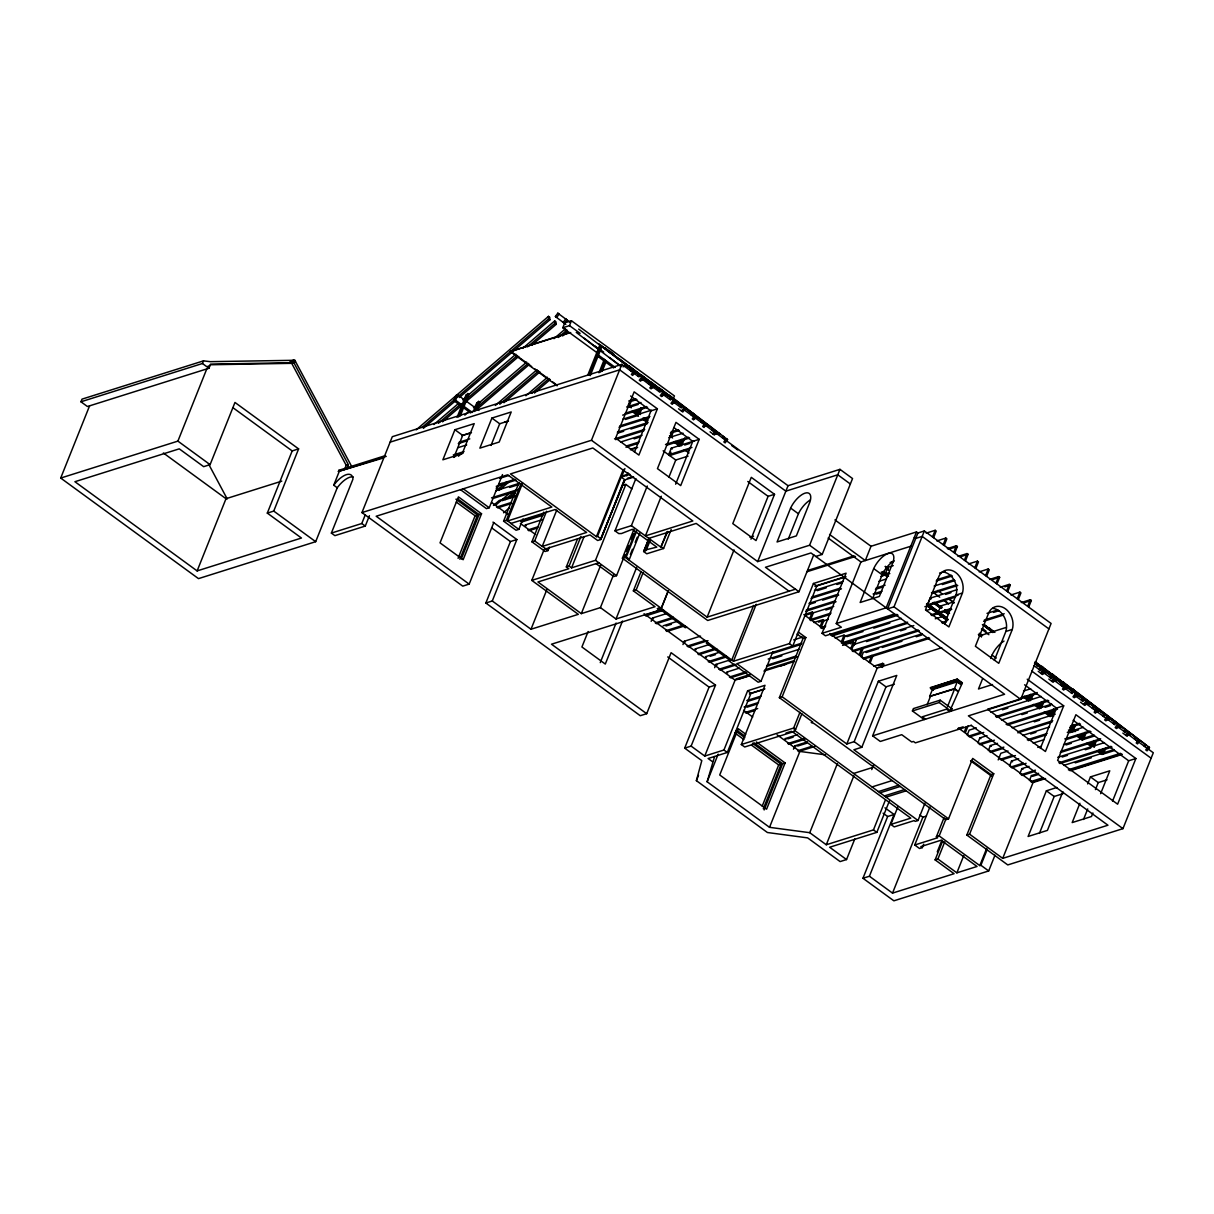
<?xml version="1.0" encoding="UTF-8"?>
<svg xmlns="http://www.w3.org/2000/svg" width="1214" height="1214" viewBox="0 0 1214 1214"><rect width="100%" height="100%" fill="white"/><g stroke="black" fill="none" stroke-linecap="round" stroke-linejoin="round"><path stroke-width="1.5" d="M854.777 838.98L846.537 859.558L840.103 861.576L807.644 837.888L767.415 832.516L696.381 780.663L701.798 760.632L684.681 748.128L709.082 687.124L715.516 685.106L671.099 652.692L646.698 713.695L640.264 715.714L485.843 603.009L510.426 541.565L516.861 539.532L492.99 522.111M885.294 800.284L873.458 829.906L826.279 844.762L809.753 832.698L769.524 827.326L707.125 781.77L714.606 756.565M295.488 361.544L293.864 362.667L210.568 364.124L208.929 368.252L87.438 406.523L80.943 401.788L82.006 399.133L203.497 360.862L210.25 361.666L294.82 360.285L351.696 466.495M353.274 476.935A18.559 8.058 -53.9 0 0 337.249 487.755L315.686 541.687L198.489 578.623L60.7 478.058L89.578 405.855M80.943 401.788L202.435 363.502L203.497 360.862M60.7 478.058L177.897 441.122L206.775 368.919M210.098 464.628L234.97 402.456L298.614 448.892L273.742 511.079L267.308 513.112L301.451 538.03L197.123 570.914L74.919 481.715L179.262 448.846L203.664 466.662L210.098 464.628L177.897 441.122M197.123 570.914L226.001 498.711L281.769 481.139M267.308 513.112L292.179 450.925L298.614 448.892M383.351 457.982L338.403 471.472L338.873 470.288L384.944 455.766M337.249 487.755L333.744 485.205L339.525 470.759L338.873 470.288M344.564 469.484L346.218 465.357L291.724 363.335L210.326 364.761M347.25 467.436L348.357 464.689L293.864 362.667L293.545 360.209L289.979 361.332M369.42 515.722L365.293 526.057L334.882 535.647L331.376 533.083L352.94 479.151A18.559 8.058 -53.9 0 0 333.744 485.205M493.749 522.657L469.165 584.116L462.731 586.134L361.954 512.581L392.304 436.691L621.811 364.382L638.959 376.886L639.596 375.308L638.549 374.549L637.927 376.128M331.376 533.083L361.787 523.507L365.232 514.888M470.683 412.957L453.93 400.726L456.039 395.415L457.648 394.914L478.999 410.484M453.93 400.726L455.538 400.21L457.648 394.914M457.056 417.373L465.903 395.248L467.906 393.533L468.938 394.292L460.227 416.099M458.513 417.024L467.906 393.533M454.901 429.726L442.882 459.787L462.185 453.702L474.204 423.64L454.901 429.726L462.686 435.416L471.472 432.654M454.006 457.117L462.686 435.416M473.278 411.622L476.692 403.109L478.68 401.409L479.727 402.168L476.374 410.544M474.659 411.47L478.68 401.409M557.18 385.809L510.305 351.59L569.108 332.666M491.898 418.071L479.879 448.133L499.182 442.048L511.2 411.986L491.898 418.071L499.698 423.747L508.469 420.985M491.002 445.462L499.698 423.747M458.073 558.349L475.099 515.783L481.533 513.75L458.422 496.875L440.029 542.855L463.141 559.73L481.533 513.75M459.863 559.275L477.572 515.009L455.903 499.182M461.366 558.804L479.075 514.539L457.405 498.711M460.485 489.682L486.45 508.636L489.242 507.756L502.505 474.583M597.637 353.168L562.795 327.75L564.753 322.863L571.445 320.754L674.423 395.916L673.117 399.178M562.795 327.75L569.487 325.64L571.445 320.754M523.037 518.894L518.848 529.365L516.056 530.245L503.598 521.155L518.955 482.747M503.598 521.155L506.375 520.275L521.049 483.612M506.375 520.275L507.422 521.034L522.597 483.081M485.843 603.009L492.277 600.976L516.861 539.532M587.682 375.399L599.746 345.201L601.795 346.734L598.487 355.171L596.878 355.672L613.647 367.918M589.185 374.898L600.763 345.975L599.746 345.201M590.232 375.657L597.713 356.946M598.957 372.789L604.314 359.374M549.335 547.119L547.939 550.61L545.147 551.49L531.899 541.808L543.781 512.141M600.505 372.167L605.27 360.255M602.235 371.226L606.317 361.013M531.899 541.808L534.691 540.943L546.558 511.261M534.691 540.943L542.218 546.437L556.71 510.214M492.277 600.976L531.004 629.247L578.304 614.345L531.778 580.398L544.206 549.35M361.954 512.581L591.461 440.272L621.811 364.382M630.005 370.346L630.627 368.768L626.545 365.642L622.949 366.78M631.037 371.105L631.675 369.526L630.627 368.768M531.004 629.247L546.877 589.579M630.157 400.408L628.108 405.506L631.31 407.843M629.156 406.265L631.872 399.467M531.778 580.398L568.789 568.729L566.316 566.938L577.485 539.001M566.316 566.938L569.108 566.058L580.975 536.376M569.108 566.058L571.566 567.849L583.995 536.816M648.443 383.806L649.065 382.228L650.112 382.987L649.475 384.565M638.473 410.302L637.138 413.655L638.64 413.185L640.673 408.086M639.672 413.944L641.72 408.845M661.281 496.238L645.408 535.905L692.815 520.973L592.827 447.981L510.457 473.93L596.423 536.679L623.328 469.423M596.423 536.679L597.5 536.345L621.189 477.102L629.929 474.355M624.891 468.543L621.872 476.116L628.852 473.915M634.512 451.972L650.962 410.848L657.396 408.815L634.148 391.849L615.65 438.117L638.883 455.083L657.396 408.815M658.959 391.485L659.597 389.906L655.499 386.78L651.903 387.919M624.224 480.881L600.778 539.517L623.966 480.683M600.505 539.335L624.952 479.864L633.693 477.102M626.849 475.842L628.063 472.807M571.566 567.849L595.482 560.322L625.847 484.432L631.963 488.908M598.866 562.78L537.954 581.976L581.324 613.631L600.642 565.345M671.175 529.532L663.588 548.5L646.743 553.796L643.632 551.52L645.347 550.989L644.315 550.23L656.774 547.119L632.357 529.289L621.477 533.538L618.745 533.583L614.982 530.837L635.878 478.574M669.612 399.254L670.234 397.676L671.281 398.435L670.644 400.013L662.996 394.429M588.122 631.508L581.916 646.986L605.3 664.058L622.509 621.022M614.982 530.837L631.386 525.662L647.259 485.995M680.128 406.933L680.766 405.355L681.798 406.113L681.16 407.692M581.324 613.631L600.414 607.622L613.525 574.844M670.189 436.221L672.237 431.122M813.759 554.783L798.979 591.734L707.716 620.491L622.403 558.212L634.118 528.894M671.236 436.979L673.269 431.881M596.074 563.66L613.753 576.559L616.545 575.679L624.937 554.677M626.333 551.171L628.442 545.921M631.234 538.925L633.344 533.674M635.529 531.474L625.18 557.332L707.125 617.152L795.474 589.169M622.403 558.212L626.257 556.998L636.713 530.867M694.256 440.925L671.281 448.178L668.626 454.81L691.95 447.45M670.993 452.245L669.658 455.553L689.4 449.347M630.37 554.434L632.448 549.259M635.195 542.37L637.274 537.195M628.306 559.608L629.368 559.275L639.824 533.143M690.903 414.809L691.54 413.215L692.572 413.974L691.934 415.567M680.144 442.882L681.479 439.529M680.963 444.081L682.329 440.682M668.868 477.269L675.758 460.015L688.05 456.145M684.726 438.042L682.01 444.84L677.184 441.319M600.414 607.622L615.999 618.988L636.697 567.257M643.632 551.52L648.504 539.335M644.315 550.23L648.443 539.881M600.247 662.632L616.075 623.055M645.378 549.896L648.837 541.262M646.167 550.458L650.294 540.109M675.637 484.204L692.769 441.365L699.203 439.331L675.97 422.366L657.457 468.634L680.705 485.6L699.203 439.331M615.999 618.988L655.029 606.697L633.359 590.869L641.053 571.612M701.297 422.381L701.92 420.803L702.967 421.562L702.329 423.14M633.359 590.869L636.151 589.989L643.147 572.492M631.386 525.662L660.871 547.18L667.078 531.656M660.871 547.18L667.715 531.459M711.677 429.968L712.314 428.39L713.346 429.149L712.724 430.727M722.467 437.844L723.089 436.251L724.136 437.01L723.498 438.603M651.159 621.34L652.479 618.017L666.926 613.465M668.17 590.839L661.129 608.457L733.453 661.235L789.388 643.617L813.426 583.494L846.082 573.205L822.03 633.329L825.414 635.787L894.581 613.996M658.337 609.322L661.342 608.381L668.383 590.778M682.966 644.558L684.301 641.25L700.554 636.121M707.125 617.152L734.03 549.881M750.965 539.183L768.098 496.344L774.532 494.31L751.284 477.345L732.786 523.613L756.019 540.579L774.532 494.31M714.651 667.685L715.987 664.377L730.433 659.824M591.461 440.272L757.688 561.596L788.038 485.706L839.951 469.348L852.547 478.544L822.197 554.434L815.762 556.452M684.681 748.128L691.115 746.109L715.516 685.106M790.618 508.074L777.066 541.96L796.369 535.875L809.92 501.989A16.161 7.011 -53.9 0 0 805.019 493.157A16.161 7.011 -53.9 0 0 790.618 508.074L798.417 513.765L788.25 539.183M753.606 605.422L731.769 660.006L728.977 660.886L758.189 682.207L760.981 681.327L772.817 651.706M733.453 661.235L756.216 604.314M691.115 746.109L704.742 756.064L735.092 680.174L749.493 675.637M696.381 780.663L698.505 775.382M707.125 781.77L718.157 754.182M704.742 756.064L723.939 750.009L747.642 690.766L765.002 685.303L741.314 744.531L744.683 746.989L794.26 731.481M757.688 561.596L809.586 545.238L839.951 469.348M712.542 761.739L708.111 758.507L727.307 752.468L750.996 693.224L764.896 688.854M846.021 576.756L816.81 585.952L792.757 646.076L789.388 643.617M809.723 618.639L812.378 612.008L813.41 612.767L810.77 619.398M1118.109 727.065L1153.3 752.756L1122.95 828.646L1007.772 864.929L966.83 835.05L969.576 834.185L993.75 773.773L972.702 758.416L948.544 818.843L945.797 819.708L814.154 723.62L811.24 722.497L812.743 722.027L779.358 697.655L803.046 638.427L805.838 637.547L798.281 632.024M779.358 697.655L782.15 696.775L805.838 637.547M820.239 626.318L822.895 619.686L823.942 620.445L821.286 627.077M762.225 806.081L778.675 764.957L785.109 762.923L756.368 741.951M741.314 744.531L793.653 728.036L799.92 712.36M822.03 633.329L841.332 627.243L836.264 623.541L860.908 561.945L910.773 546.239M763.318 808.736L781.133 764.183L752.407 743.211M924.992 803.076L918.027 820.497L793.986 729.978L795.595 729.462L801.877 713.786M764.137 809.966L782.635 763.697L753.909 742.725M1122.95 828.646L968.408 715.85L1020.746 699.355L1051.096 623.465L924.355 530.958L917.921 532.992L916.494 531.944L871.015 546.27L865.309 560.564L829.572 534.479M785.109 762.923L766.595 809.192L719.72 774.972L738.218 728.703L745.791 734.227M793.47 749.19L794.791 745.882L807.386 741.906M841.408 641.766L844.064 635.15L845.096 635.893L842.455 642.525M769.524 827.326L799.874 751.436L777.051 734.774M873.716 568.607L860.149 602.493L879.346 596.453L892.912 562.552A16.025 6.95 -53.9 0 0 888.147 553.493A16.025 6.95 -53.9 0 0 873.716 568.607L882.153 574.768L872.669 598.487M850.756 648.595L853.412 641.963L854.459 642.722L851.803 649.353M854.504 644.558L856.265 640.142M885.173 573.979L887.829 567.348L893.231 565.633M859.209 654.756L861.849 648.124L862.896 648.883L860.24 655.514M861.333 657.305L863.321 652.328L922.382 633.723M916.494 531.944L886.144 607.835L836.264 623.541M917.921 532.992L887.571 608.867L894.005 606.848L924.355 530.958M869.148 662.025L871.804 655.393L872.836 656.152L870.195 662.783M809.753 832.698L837.341 763.712M782.15 696.775L846.811 743.985L877.176 668.095L941.7 647.76M932.534 536.937L935.19 530.306L936.222 531.064L933.581 537.681M881.379 666.668L882.715 663.345L883.746 664.104L882.426 667.427M846.811 743.985L854.17 741.663L878.344 681.251L896.782 675.439L872.623 735.851L880.287 741.451L901.729 734.682L911.729 741.982L913.444 741.451L915.386 742.862L971.428 725.319M948.544 818.843L853.897 749.751L861.834 747.263L885.992 686.836L894.384 684.195M943.187 544.707L945.843 538.075L946.874 538.834L944.219 545.465M826.279 844.762L853.882 775.776M957.133 589.655L930.091 598.183L927.435 604.815L958.089 595.148M953.703 552.385L956.359 545.754L957.391 546.512L954.75 553.144M871.758 769.6L873.534 765.184M938.073 612.584L940.729 605.953L953.354 601.977M964.402 560.185L967.057 553.554L968.089 554.312L965.449 560.944M944.492 623.859L956.01 595.057L962.444 593.024A16.131 12.519 72.5 0 0 955.585 572.416A16.131 12.519 72.5 0 0 939.075 575.967L925.508 609.853L948.893 626.925L962.444 593.024M912.427 710.964L913.368 708.597L940.167 700.159L951.973 708.779L951.032 711.146L939.211 702.511L912.427 710.964L924.249 719.583M974.796 567.773L977.452 561.141L978.484 561.9L975.828 568.531M932.853 689.886L930.501 687.594L957.315 679.142L962.368 682.845L951.336 707.565M933.187 690.371L931.032 688.217L957.193 679.977L961.883 683.391M954.902 688.884L929.651 696.441L932.367 689.658L957.224 681.828L960.851 684.484M927.117 704.727L930.364 696.624M846.537 859.558L829.663 847.235L876.827 832.364L889.376 801.012M994.979 855.187L988.682 870.954L893.868 900.818L862.957 878.268L887.662 816.521L894.096 814.488L884.945 807.826M985.571 575.633L988.226 569.002L989.258 569.761L986.618 576.392M862.957 878.268L869.406 876.235L894.096 814.488M939.211 702.511L940.167 700.159M918.027 820.497L915.235 821.377L914.172 820.603L894.217 826.886L890.848 824.427L897.814 807.006M930.319 688.034L957.315 679.142M930.85 688.657L957.193 679.977M995.966 583.221L998.621 576.589L999.653 577.348L996.998 583.98M955.372 681.342L931.396 689.294L957.072 680.811L961.351 683.937M929.651 696.441L954.508 688.611L957.224 681.828M947.451 706.821L954.583 688.991L957.831 691.358M1006.603 590.99L1009.259 584.359L1010.306 585.118L1007.65 591.749M869.406 876.235L892.518 893.109L922.868 817.219L926.388 816.111M923.687 844.2L922.321 847.615L919.529 848.495L914.719 844.99L929.894 807.052M982.551 678.808L978.484 688.975L992.521 684.544M990.685 658.474L992.035 655.074A16.131 6.996 -53.9 0 1 1003.993 641.098M1017.256 598.76L1019.912 592.129L1020.944 592.887L1018.303 599.519M966.45 726.625L964.462 731.587L965.509 732.346L968.165 725.714M994.357 660.264L1005.875 631.447L1012.309 629.429A16.131 12.519 72.5 0 0 1005.45 608.806A16.131 12.519 72.5 0 0 988.94 612.357L975.388 646.258L998.758 663.314L1012.309 629.429M967.179 735.123L969.167 730.145L976.344 727.884M1027.651 606.347L1030.307 599.716L1031.339 600.475L1028.683 607.106M914.719 844.99L937.678 837.751L936.373 836.81L944.037 817.644M936.373 836.81L939.166 835.93L946.131 818.509M977.831 742.892L979.819 737.93L986.997 735.654M937.269 851.833L941.943 840.134M892.518 893.109L954.067 873.716L935.114 859.876L942.641 841.044M935.114 859.876L937.906 858.996L944.75 841.879M988.348 750.571L990.336 745.593L997.513 743.332M966.83 835.05L991.003 774.638L993.75 773.773M998.196 759.903L1000.852 753.272L1008.03 751.011M937.906 858.996L956.86 872.836L963.764 855.582M1039.366 669.582L1040.14 667.654L1041.172 668.413L1040.398 670.34M1030.625 694.362L1028.607 699.401L1030.109 698.93L1031.475 695.516M1033.19 694.575L1031.156 699.689L1026.255 696.108M1009.517 766.019L1011.505 761.057L1018.683 758.796M1050.004 677.366L1050.778 675.424L1051.825 676.183L1051.051 678.125M1041.142 702.041L1039.138 707.079L1040.626 706.594L1042.674 701.495M1044.389 700.554L1041.673 707.352L1036.923 703.892M939.166 835.93L979.804 865.597L986.709 848.358M979.804 865.597L980.882 865.263L987.194 849.496M1019.897 773.606L1021.885 768.629L1029.062 766.368M1060.657 685.136L1061.431 683.194L1062.478 683.952L1061.689 685.895M1051.127 711.495L1049.776 714.849L1051.278 714.378L1053.509 708.9M1052.326 715.137L1054.359 710.023M1040.322 748.492L1056.484 708.081L1063.692 705.82L1027.226 679.203M1029.426 780.556L1031.414 775.594L1038.607 773.333M969.576 834.185L1002.718 858.374L1033.068 782.499L1045.558 778.553M1063.692 705.82L1045.421 751.496L987.68 709.355M1071.173 692.815L1071.947 690.872L1072.994 691.631L1072.22 693.573L1033.949 665.651M1081.689 700.493L1082.463 698.551L1078.669 695.652L1075.073 696.775M1056.908 787.476L1046.377 790.8L1028.106 836.476L1047.409 830.391L1062.872 791.74M1072.827 725.168L1070.824 730.206L1072.326 729.735L1074.36 724.621M1082.736 701.252L1083.51 699.31L1082.463 698.551M1073.358 730.494L1075.407 725.38M1039.412 833.381L1054.177 796.475L1062.948 793.713M1092.342 708.263L1093.116 706.32L1094.163 707.079L1093.389 709.022M1081.462 737.975L1082.812 734.622M1082.964 737.505L1085.013 732.391M1086.044 733.15L1084.011 738.264L1079.565 735.016M1102.858 715.941L1103.632 713.999L1104.679 714.758L1103.905 716.7M1093.875 740.525L1091.856 745.563L1093.359 745.077L1094.725 741.678M1094.391 745.836L1096.439 740.737M1079.914 803.258L1072.19 822.576L1091.492 816.506L1092.904 812.985M1087.653 783.925L1090.46 776.899L1109.763 770.814L1100.628 793.668M1102.722 749.159L1101.386 752.513L1102.889 752.043L1104.254 748.643M1113.375 723.62L1114.164 721.677L1115.196 722.436L1114.422 724.379M1105.969 747.687L1103.921 752.801L1099.353 749.463M1083.495 819.48L1087.714 808.949M1095.438 789.616L1098.245 782.59L1107.031 779.828M1124.027 731.389L1124.801 729.447L1125.848 730.206L1125.074 732.148M1134.422 738.977L1135.196 737.035L1136.228 737.793L1135.454 739.736M1112.525 801.194L1128.686 760.783L1135.894 758.507L1075.892 714.727L1057.622 760.404L1117.624 804.199L1135.894 758.507M1143.952 745.927L1144.726 743.985L1145.758 744.743L1144.984 746.686M555.39 316.49L557.818 313.182L559.123 314.123L556.68 317.431L555.39 316.49L565.815 324.442M635.119 372.106L632.676 375.414L631.386 374.458L633.814 371.165L636.409 372.865M643.041 377.888L640.597 381.196L639.308 380.24L641.736 376.947L643.041 377.888L578.683 329.1M598.608 343.683L652.252 384.626L649.824 387.919L651.114 388.875L653.557 385.566L599.913 344.639M664.073 393.245L661.645 396.553L660.34 395.597L662.768 392.289L664.073 393.245L604.466 347.765M674.726 401.015L672.283 404.323L670.993 403.367L673.421 400.074L674.726 401.015L619.777 359.147M681.509 411.045L683.937 407.752L685.242 408.693L682.799 412.001L678.535 408.784M696.017 416.554L693.589 419.862L692.284 418.921L694.727 415.613L696.017 416.554L641.083 374.686M706.411 424.141L703.968 427.449L702.678 426.493L705.106 423.2L706.411 424.141L651.463 382.273M713.058 434.081L715.501 430.773L716.791 431.729L714.363 435.037L710.084 431.805M727.581 439.589L725.137 442.898L723.848 441.957L726.276 438.649L727.581 439.589L669.46 395.248M1041.172 673.573L1043.6 670.265L1044.905 671.205L1042.477 674.514L1038.198 671.296M1051.825 681.342L1054.253 678.034L1055.558 678.975L1053.115 682.283L1048.835 679.066M1066.196 686.76L1063.768 690.053L1062.462 689.112L1064.906 685.804L1066.196 686.76L1034.905 662.874M1035.193 662.783L1075.422 693.482L1072.994 696.79L1074.284 697.731L1076.727 694.423L1034.996 662.601M1083.51 704.469L1085.938 701.161L1087.243 702.102L1084.8 705.41L1080.521 702.193M1097.881 709.887L1095.453 713.179L1094.163 712.239L1096.591 708.93L1097.881 709.887L1035.299 662.131M1108.412 717.55L1105.969 720.858L1104.679 719.917L1107.107 716.609L1108.412 717.55L1035.39 661.858M1118.929 725.228L1116.485 728.537L1115.196 727.596L1117.624 724.288L1118.929 725.228L1041.627 666.304L1042.932 667.26M1125.848 735.365L1128.276 732.057L1129.566 733.013L1127.138 736.306L1122.859 733.089M1139.961 740.586L1137.533 743.894L1136.228 742.953L1138.656 739.645L1139.961 740.586L1062.675 681.661L1063.965 682.617M1149.491 747.551L1147.063 750.859L1145.758 749.903L1148.201 746.595L1149.491 747.551L1072.205 688.626L1073.495 689.567M416.19 429.847L548.47 316.368L549.775 317.324L549.881 319.828L459.287 397.524M422.047 427.419L548.576 318.872L548.47 316.368M423.337 428.36L454.977 401.227M433.914 424.521L458.361 403.564M462.671 399.861L465.554 397.388M468.422 394.929L515.874 354.23M523.067 348.054L554.707 320.921L555.997 321.877L556.118 324.381L531.671 345.337M438.345 423.322L461.35 403.594M465.66 399.892L517.422 355.49M527.498 346.855L554.813 323.425L554.707 320.921M442.518 421.804L461.214 405.779M465.523 402.077L518.727 356.446M464.825 415.127L469.135 411.425M473.46 407.722L476.328 405.264M479.211 402.79L526.664 362.091M553.979 338.66L565.481 328.797L565.587 331.301L566.892 332.241L562.583 335.944M476.434 407.767L528.211 363.365M558.394 337.462L565.587 331.301M476.298 409.937L529.501 364.306M495.342 405.446L537.043 369.678M499.773 404.247L538.591 370.938M503.947 402.729L539.896 371.894M453.975 457.42L458.285 453.717M525.874 395.764L547.438 377.25M458.391 456.221L462.716 452.534M531.732 393.321L548.986 378.525M534.463 393.048L550.276 379.481M496.177 488.225L501.928 483.293M496.283 490.729L506.359 482.095M499.03 490.441L509.091 481.821M493.445 505.419L499.182 500.502L515.328 495.418M495.919 504.948L500.214 501.261M500.821 500.745L510.882 492.11M505.236 499.546L515.297 490.911M509.41 498.028L515.161 493.096M503.567 512.809L509.303 507.892M207.837 366.279L209.976 365.596M291.239 361.408L294.82 360.285M291.724 363.335L293.864 362.667M510.305 351.59L570.701 332.56M599.003 350.376L600.611 349.86L603.662 352.09M390.134 442.154L619.641 369.83L785.853 491.154L837.766 474.795L850.361 483.991M346.218 465.357L348.357 464.689M338.403 471.472L386.234 456.388M461.684 435.644L470.653 432.806M504.751 422.077L508.332 420.939M641.387 380.24L644.983 379.102L646.925 380.543M459.029 442.275L469.803 438.876M458.27 443.596L467.253 440.773M457.724 447.738L466.692 444.916M453.277 454.947L464.036 451.547M454.309 455.705L463.278 452.868M628.761 400.999L635.863 398.769M629.808 401.758L636.91 399.527M626.606 407.009L640.992 402.487M662.556 395.688L666.152 394.55L668.095 395.992M629.262 407.267L638.215 404.444M625.21 413.246L646.516 406.538M639.596 408.83L644.922 407.145M622.691 415.127L647.563 407.297M622.752 419.225L651.508 410.165M673.072 403.367L676.668 402.229L678.611 403.67M625.468 419.452L637.987 415.507M619.732 425.962L649.93 416.448M619.003 427.282L649.187 417.768M617.349 432.184L647.912 422.563M618.336 432.958L623.708 431.274M630.87 429.012L646.986 423.929M614.527 438.876L644.725 429.361M615.574 439.635L643.981 430.682M499.667 478.362L508.636 475.539M620.551 442.033L642.115 435.234M694.241 418.815L697.838 417.677L699.78 419.134M634.103 438.846L639.475 437.161M498.802 484.432L514.948 479.333M496.253 486.313L515.996 480.091M626.697 445.887L639.125 441.972M671.099 431.896L678.201 429.665M625.954 447.207L638.397 443.292M670.356 433.216L679.248 430.424M495.965 490.653L519.288 483.309M630.658 449.195L636.06 447.496M509.561 487.451L518.53 484.629M630.415 449.787L637.623 447.511M668.686 437.723L683.057 433.186M704.636 426.402L708.232 425.264L710.16 426.706M491.518 497.846L518.424 489.379M492.55 498.605L515.874 491.26M665.5 444.521L688.596 437.252M666.547 445.28L689.628 438.011M502.004 500.699L514.569 496.738M715.471 434.248L719.007 433.125L720.039 433.884M684.681 445.037L689.992 443.353M496.526 507.133L510.866 502.611M497.558 507.892L511.913 503.37M627.38 478.316L632.631 476.662M507.422 521.034L551.824 507.042L507.664 474.811L376.188 516.238L469.165 584.116M622.418 485.509L625.847 484.432M520.745 521.216L543.705 513.977M521.777 521.974L542.977 515.297M542.749 519.471L525.085 525.04L526.117 525.799M527.726 530.002L538.333 526.664M528.773 530.761L537.605 527.984M542.218 546.437L586.62 532.445L555.193 509.501L510.791 523.492L518.848 529.365M600.778 539.517L597.667 540.503L590.004 534.904L545.602 548.895L547.939 550.61M648.792 538.363L696.183 523.431L789.176 591.294M749.964 537.332L753.53 536.209M660.295 607.622L657.305 608.578L659.49 610.172L551.505 644.209L646.698 713.695M644.604 615.179L662.662 609.489M645.636 615.938L663.709 610.247M807.583 570.504L854.125 555.845M926.176 533.143L935.19 530.306M806.961 571.748L855.506 556.452M655.241 622.949L673.315 617.258M656.288 623.708L672.541 618.579M663.132 625.802L677.579 621.249M665.97 625.984L671.388 624.284M936.813 540.913L945.843 538.075M665.894 630.719L682.162 625.589M666.941 631.477L685 625.787M814.837 586.225L843.472 577.211M890.12 562.507L893.732 561.369M686.836 627.213L685.257 627.714L659.551 608.942M814.442 590.474L843.077 581.445M947.345 548.591L956.359 545.754M817.265 590.657L826.218 587.849M836.962 584.465L842.319 582.766M948.377 549.35L957.391 546.512M811.787 597.106L840.422 588.077M881.592 575.102L888.785 572.841M811.028 598.426L841.469 588.836M880.848 576.422L889.816 573.6M809.025 603.358L837.66 594.329M878.83 581.354L885.992 579.108M958.043 556.407L967.057 553.554M810.072 604.117L815.429 602.417M822.591 600.171L838.707 595.088M960.881 556.589L968.089 554.312M687.063 646.167L705.122 640.476M688.095 646.925L707.974 640.658M806.369 609.989L835.02 600.96M876.189 587.986L885.143 585.163M805.626 611.31L836.051 601.719M875.431 589.306L882.593 587.06M707.868 642.57L706.305 643.071L730.191 660.507M709.401 644.467L694.939 649.02L695.986 649.778M805.155 614.299L812.378 612.008M806.187 615.058L833.73 606.423M873.109 594.01L882.062 591.203M939.575 573.069L944.978 571.369M968.423 563.979L977.452 561.141M825.824 610.005L831.195 608.305M875.947 594.207L881.318 592.523M697.716 653.936L713.969 648.822M698.748 654.695L716.821 649.004M809.601 619.823L831.089 613.055M936.92 579.7L951.351 575.163M810.649 620.582L830.33 614.375M936.161 581.036L952.383 575.922M719.917 652.146L705.455 656.698L706.502 657.457M813.866 622.539L822.895 619.686M710.114 656.319L715.532 654.604M818.509 622.16L823.942 620.445M823.031 621.067L828.403 619.368M934.127 586.058L953.961 579.806M979.212 571.855L988.226 569.002M942.368 584.541L954.993 580.565M708.232 661.615L726.291 655.924M709.264 662.374L727.338 656.683M820.376 627.699L825.748 625.999M931.472 592.69L956.723 584.738M821.423 628.442L825.004 627.319M932.504 593.449L957.755 585.497M793.668 639.899L802.697 637.047M989.592 579.427L998.621 576.589M945.554 594.405L950.957 592.69M992.445 579.624L999.653 577.348M718.749 669.293L735.001 664.179M801.862 643.117L736.822 663.694L760.981 681.327M719.781 670.052L736.048 664.938M772.18 653.542L801.088 644.437M830.771 635.271L896.994 614.405M831.802 636.03L898.041 615.164M924.886 606.697L955.524 597.045M739.28 668.155L726.625 672.146L727.672 672.905M768.189 659.05L798.903 649.369M835.035 637.987L844.064 635.15M772.832 658.671L781.862 655.833M844.064 636.409L901.349 618.366M926.419 610.475L931.775 608.775M1000.245 587.212L1009.259 584.359M846.902 636.606L863.017 631.538M873.746 628.154L889.862 623.07M1004.889 586.832L1010.306 585.118M729.402 677.063L745.654 671.949M767.339 665.12L796.247 656M730.433 677.822L746.701 672.708M766.565 666.44L797.279 656.759M841.423 643.041L907.647 622.175M930.926 614.845L950.699 608.609M842.895 643.253L847.933 641.675L850.923 643.845M842.455 643.799L906.904 623.495M931.957 615.604L951.746 609.367M735.972 678.975L750.434 674.423M764.881 669.855L793.789 660.75M842.577 645.378L853.412 641.963M763.894 671.099L794.502 661.448M738.825 679.157L747.854 676.319M780.374 666.061L785.792 664.362M913.793 625.574L852.926 644.755L853.973 645.514M935.266 618.806L944.219 615.984M1010.898 594.981L1019.912 592.129M866.493 641.569L879.027 637.608M900.515 630.84L905.887 629.156M852.061 650.825L918.3 629.945M941.563 622.615L946.935 620.931M853.108 651.584L919.332 630.703M942.61 623.374L946.192 622.251M987.012 613.358L997.832 609.944M1021.278 602.554L1030.307 599.716M866.143 652.525L878.678 648.579M882.259 647.457L901.941 641.25M916.266 636.743L921.638 635.043M993.462 612.417L998.879 610.703M1024.13 602.751L1031.339 600.475M749.417 693.953L763.818 689.415M862.456 658.398L928.695 637.532M984.372 619.99L1004.206 613.738M863.488 659.156L929.727 638.291M983.598 621.31L1003.432 615.058M746.762 700.584L761.163 696.047M747.809 701.343L760.404 697.367M744.121 707.018L758.522 702.481M873.716 666.183L882.715 663.345M746.959 707.216L755.958 704.378M878.344 665.803L883.746 664.104M979.349 635.893L1006.239 627.426M745.077 712.512L757.673 708.551M746.109 713.271L755.108 710.433M786.019 732.998L791.422 731.298M797.522 734.698L784.927 738.673L785.959 739.432M787.765 738.871L793.152 737.171M787.674 743.605L803.865 738.507M1036.619 665.742L1037.378 665.5L1036.331 664.741M788.705 744.364L804.897 739.265M797.628 746.064L806.627 743.241M797.537 750.813L811.938 746.276M1043.387 673.649L1046.984 672.526L1050.095 674.863M798.569 751.572L814.776 746.458M950.699 709.188L951.973 708.779M872.623 735.851L1004.57 694.271L810.952 552.947L765.473 567.272L798.979 591.734M1023.523 691.039L1030.701 688.778M1054.04 681.418L1057.637 680.295L1060.748 682.632M1021.065 697.61L1037.257 692.511M987.908 709.143L1036.498 693.831M990.958 712.284L1041.217 696.457M1064.557 689.097L1068.153 687.974L1071.264 690.311M1002.476 709.75L1007.817 708.066M957.8 728.537L963.188 726.837M995.586 716.624L1047.773 700.19M996.633 717.383L1048.82 700.948M1001.474 719.963L1051.734 704.135M1021.9 714.621L1027.256 712.937M1045.072 707.322L1050.429 705.638M968.317 736.215L980.912 732.239M1006.103 724.303L1056.499 708.43M853.594 773.47L873.746 767.111M969.349 736.974L983.75 732.437M1007.15 725.062L1057.531 709.188M1012.127 727.747L1055.209 714.166M1085.726 704.545L1089.322 703.422L1090.354 704.181L1089.595 704.408M1034.328 721.829L1039.685 720.145M978.954 743.985L991.565 740.024M1018.561 731.511L1052.75 720.737M980.001 744.743L994.403 740.206M1017.787 732.831L1051.992 722.057M1022.643 735.426L1049.579 726.928M1096.242 712.223L1099.838 711.101L1102.949 713.437M1030.595 734L1035.937 732.315M872.031 786.93L892.184 780.572M989.486 751.663L1003.872 747.126M1027.272 739.751L1047.075 733.514M1070.46 726.139L1079.458 723.316M990.518 752.422L1003.113 748.446M1028.319 740.51L1046.316 734.849M1069.701 727.474L1080.506 724.075M878.405 791.589L898.557 785.23M1033.16 743.089L1043.934 739.705M1067.273 732.346L1083.434 727.262M1106.758 719.902L1110.355 718.779L1113.466 721.116M1069.64 732.695L1078.548 729.887M880.074 792.803L900.242 786.444M884.369 795.944L904.536 789.586M1000.002 759.342L1012.597 755.366M1037.788 747.429L1041.4 746.307M1064.784 738.931L1089.99 730.995M1001.034 760.101L1015.435 755.563M1065.831 739.69L1091.022 731.739M886.053 797.158L906.221 790.815M1063.555 744.652L1094.072 735.031M1117.411 727.672L1121.008 726.549L1122.04 727.307L1121.281 727.535M1066.013 744.956L1071.37 743.272M1082.069 739.903L1094.542 735.972M1010.64 767.111L1023.25 763.151M1061.036 751.238L1100.628 738.765M1011.687 767.87L1026.088 763.333M1060.277 752.559L1099.869 740.085M1057.789 757.324L1104.467 742.619M1127.806 735.259L1131.387 734.136L1134.513 736.473M1062.144 757.035L1067.501 755.351M1085.316 749.736L1090.673 748.052M1021.035 774.699L1035.436 770.162M1058.836 762.787L1111.022 746.337M1022.082 775.458L1034.677 771.482M1059.868 763.545L1112.054 747.096M1063.737 765.412L1113.997 749.569M1137.336 742.224L1140.917 741.086L1144.043 743.423M1037.803 774.669L1032.461 776.353L1031.414 775.594M1075.24 762.862L1091.295 757.809M1114.467 750.51L1101.948 754.455L1097.38 751.117M890.848 824.427L910.788 818.145L792.621 731.89M1030.565 781.649L1043.16 777.688M1068.366 769.752L1120.552 753.302M1031.612 782.408L1044.207 778.447M1069.397 770.511L1121.599 754.061M1070.52 770.693L1122.252 754.395M956.86 872.836L977.027 866.477L941.047 840.225L920.895 846.583L922.321 847.615M1002.718 858.374L1107.942 825.216L971.079 725.319M799.874 751.436L825.474 754.85M628.488 367.083L626.545 365.642M657.442 388.222L655.499 386.78M689.385 411.546L687.443 410.104M1081.78 697.989L1078.669 695.652M1048.926 628.913L922.17 536.406L915.735 538.439L914.309 537.392M990.214 628.776L988.909 627.82L994.873 632.373M1053.585 675.03L1052.28 674.073L1129.566 733.013M607.668 350.983L609.716 352.515M618.199 358.661L620.233 360.194M628.715 366.34L630.749 367.872M639.353 374.109L641.402 375.642M649.885 381.788L651.918 383.32M660.659 389.664L662.707 391.181M671.054 397.236L673.087 398.769M681.433 404.823L683.482 406.356M692.208 412.684L694.256 414.217M988.378 628.852L990.427 630.385M1041.354 667.533L1043.403 669.051M1051.87 675.212L1053.919 676.729M1062.523 682.981L1064.572 684.499M1073.039 690.66L1075.088 692.177M1083.571 698.338L1085.604 699.856M1094.209 706.108L1096.257 707.625M1104.603 713.695L1106.652 715.213M1114.133 720.646L1116.182 722.178M652.252 384.626L653.557 385.566M659.597 389.906L660.628 390.665L659.991 392.243L641.645 378.844M1075.422 693.482L1076.727 694.423M569.487 325.64L580.095 333.364M673.664 402.229L681.297 407.783M684.347 410.013L788.038 485.706M834.929 519.926L871.015 546.27M1075.27 695.804L1082.918 701.373M1085.984 703.619L1115.044 724.834M935.053 593.6L933.748 592.644L939.712 597.197M945.311 601.082L944.006 600.141L946.996 602.402M731.678 445.538L737.778 449.984M983.052 629.004L986.102 631.234M1031.779 671.099L1151.115 758.204M548.576 318.872L549.881 319.828M554.813 323.425L556.118 324.381M598.487 355.171L615.255 367.402M979.41 633.207L982.46 635.423M930.091 598.183L931.123 598.942M940.729 605.953L941.776 606.712M885.355 566.346L888.405 568.577M935.751 603.146L941.867 607.607M944.917 609.838L949.5 613.176M978.53 634.361L981.58 636.591M885.264 566.589L888.314 568.82M934.143 602.265L941.776 607.835M944.826 610.065L949.409 613.419M978.438 634.588L981.489 636.819M933.278 602.539L940.911 608.108M945.494 611.461L948.559 613.677M885.613 568.076L888.663 570.307M932.959 602.63L940.592 608.214M945.175 611.553L948.225 613.783M944.416 611.583L947.466 613.814M883.322 571.43L887.904 574.768M927.617 603.753L947.481 618.245M883.231 571.657L887.813 574.996M927.526 603.995L947.39 618.487M882.472 571.688L888.572 576.149M926.768 604.026L948.149 619.626M883.671 572.902L888.253 576.255M926.449 604.132L947.831 619.732M881.288 572.067L887.404 576.529M927.117 605.513L946.966 620.005M882.715 573.418L887.297 576.756M927.01 605.74L946.874 620.233M992.035 655.074L996.208 658.125M828.16 538.045L860.908 561.945M630.627 395.992L650.962 410.848M673.891 427.571L692.769 441.365M747.763 481.488L768.098 496.344M1024.586 684.802L1056.484 708.081M1073.191 720.281L1128.686 760.783M635.908 411.197L640.491 414.535M645.074 417.889L648.139 420.12M669.536 435.75L672.602 437.981M1047.576 711.677L1053.676 716.123M1070.429 728.339L1074.997 731.678M1090.218 742.801L1094.785 746.124M633.905 411.258L638.488 414.611M643.071 417.95L647.669 421.304M675.181 441.38L681.297 445.857M1024.267 696.183L1030.352 700.63M1036.453 705.076L1041.02 708.399M1045.588 711.738L1051.673 716.184M1069.959 729.523L1072.994 731.754M1077.562 735.077L1083.662 739.523M1088.23 742.862L1094.315 747.308M1098.882 750.647L1103.45 753.985M631.917 411.379L638.518 416.19M642.51 419.103L647.684 422.882M673.679 441.866L679.794 446.327M684.377 449.666L688.975 453.019M1024.282 697.762L1028.865 701.1M1033.433 704.439L1039.518 708.885M1044.086 712.208L1050.171 716.655M1068.457 729.993L1071.492 732.224M1076.059 735.563L1082.16 739.994M1086.727 743.332L1091.295 746.671M809.586 545.238L822.197 554.434M894.005 606.848L1020.746 699.355M671.281 448.178L672.313 448.937M663.148 450.804L675.758 460.015M510.487 351.15L531.656 366.598M534.676 368.798L549.805 379.845M552.825 382.046L555.845 384.261M957.133 679.597L962.201 683.285M1090.46 776.899L1098.245 782.59M957.027 680.417L961.7 683.831M956.89 681.251L961.184 684.377M813.426 583.494L816.81 585.952M954.508 688.611L958.149 691.267M930.501 687.594L933.035 689.446M931.032 688.217L933.369 689.931M949.743 711.556L946.495 709.173L922.291 716.806L925.538 719.174M979.819 737.93L980.851 738.689M990.336 745.593L991.368 746.352M1011.505 761.057L1012.537 761.815M1021.885 768.629L1022.932 769.388M621.189 477.102L624.952 479.864M1046.377 790.8L1054.177 796.475M803.835 614.572L823.699 629.064M829.815 633.526L877.176 668.095M958.665 728.188L1033.068 782.499M878.344 681.251L885.992 686.836M971.458 760.389L991.003 774.638M797.006 634.012L803.046 638.427M970.563 760.814L991.884 776.368M465.903 395.248L466.95 396.007M476.692 403.109L477.724 403.867M661.509 546.983L663.588 548.5M455.538 400.21L472.292 412.457M626.257 556.998L629.368 559.275M597.5 536.345L601.264 539.092M854.17 741.663L861.834 747.263M595.482 560.322L616.545 575.679M636.151 589.989L661.342 608.381M652.479 618.017L653.511 618.776M684.301 641.25L685.333 642.009M715.987 664.377L717.019 665.135M491.533 502.399L508.226 514.584M520.381 523.446L535.556 534.524M644.057 613.723L735.092 680.174M919.878 815.034L922.868 817.219M747.642 690.766L750.996 693.224M793.653 728.036L795.595 729.462M980.882 865.263L988.682 870.954M507.634 520.958L511.018 523.431M542.446 546.361L545.814 548.834M463.262 488.802L489.242 507.756M794.791 745.882L795.823 746.64M743.56 710.327L752.695 716.988M883.094 813.183L887.662 816.521M456.312 502.08L475.099 515.783M491.64 527.847L510.426 541.565M667.73 656.941L709.082 687.124M737.277 730.585L744.835 736.109M873.458 829.906L876.827 832.364M735.775 731.056L744.85 737.687M734.819 732.937L743.894 739.569M751.451 745.093L778.675 764.957M202.435 363.502L208.929 368.252M723.939 750.009L727.307 752.468M233.088 407.798L292.179 450.925M361.787 523.507L365.293 526.057M273.742 511.079L315.686 541.687M163.374 452.989L226.001 498.711M1035.087 662.313L1087.243 702.102M984.023 624.406L994.463 632.373M1034.692 663.056L1055.558 678.975M983.81 624.603L992.946 631.614M1034.48 663.254L1044.905 671.205M983.719 624.876L992.855 631.887M949.227 598.912L953.901 602.508M983.507 625.058L992.642 632.069M937.678 590.474L942.14 593.889M948.104 598.441L954.067 602.979M982.384 624.588L992.809 632.54M943.991 600.414L948.65 604.011M981.428 629.034L988.879 634.71M658.868 387.57L716.791 431.729M609.246 350.709L613.723 354.124M628.806 365.687L685.242 408.693M604.693 347.583L613.814 354.594M557.818 313.182L570.216 322.378M594.693 345.853L599.155 349.268M584.177 338.175L599.079 349.556M609.504 357.508L619.929 365.46M576.255 332.393L620.946 366.507M208.474 463.824L227.23 498.954M566.786 329.738L566.892 332.241M798.417 513.765A16.161 7.011 -53.9 0 1 810.315 499.971M882.153 574.768A16.025 6.95 -53.9 0 1 894.065 560.807M992.84 608.366A16.131 12.519 72.5 0 1 1005.875 631.447M942.975 571.976A16.131 12.519 72.5 0 1 956.01 595.057M565.739 318.963L563.311 322.271L564.601 323.212L567.044 319.904L565.739 318.963"/></g></svg>
